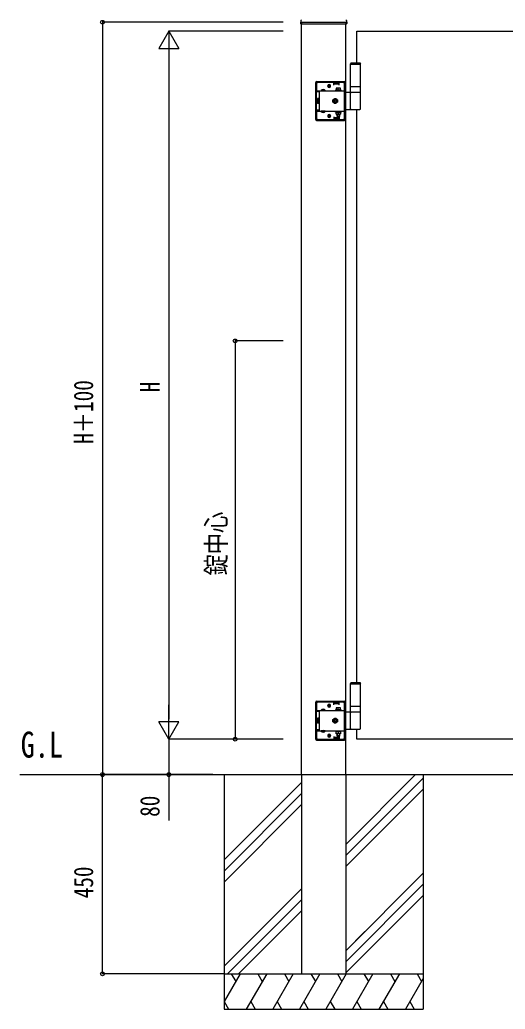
# Model space of a CAD drawing. Units: millimetres, scale not verified. Extents: x -4205 to 4205, y -2970 to 2970.
# Drawn here: x -2192 to -1094, y -564 to 1672 of the extents above; entities that cross this region are included whole.
import ezdxf
from ezdxf.enums import TextEntityAlignment as Align

# ---------------------------------------------------------------- set-up
doc = ezdxf.new("R2010")
doc.units = ezdxf.units.MM
doc.header["$LTSCALE"] = 12
for name, color, linetype in [('0-2_USER1', 3, 'Continuous'), ('0-4_YKK_A1', 4, 'Continuous'), ('0-5_YKK_D', 6, 'Continuous')]:
    doc.layers.add(name, color=color, linetype=linetype)
doc.styles.add('ＭＳ ゴシック', font='')
doc.styles.get('ＭＳ ゴシック').set_extended_font_data('MS Gothic')

msp = doc.modelspace()

# ---------------------------------------------------------------- linework, layer by layer
at = {"layer": '0-4_YKK_A1'}
for p, q in [((-1556.73, 1670.19), (-1557.08, 1663.53)), ((-1556.58, 1663), (-1453.38, 1663)), ((-1554.98, 1666.5), (-1554.98, 1663)), ((-1554.98, -33.5), (-1554.98, 1663)), ((-1454.98, -33.5), (-1454.98, 1663)), ((-1453.23, 1670.19), (-1452.88, 1663.53)), ((-1429.98, 1574.5), (-1429.98, 1646.5)), ((-1442.48, 1574.5), (-1444.48, 1572.5)), ((-1444.48, 1572.5), (-1421.48, 1572.5)), ((-1444.48, 1571.5), (-1421.48, 1571.5)), ((-1442.48, 1574.5), (-1423.48, 1574.5)), ((-1423.48, 1574.5), (-1421.48, 1572.5)), ((-1522.98, 1446.5), (-1522.98, 1530.5)), ((-1521.48, 1446.5), (-1521.48, 1530.5)), ((-1520.98, 1532.5), (-1457.98, 1532.5)), ((-1520.98, 1531), (-1457.98, 1531)), ((-1520.98, 1527.5), (-1520.98, 1509.2)), ((-1481.98, 1530.5), (-1517.98, 1530.5)), ((-1496.48, 1522.5), (-1488.48, 1522.5)), ((-1495.73, 1522.25), (-1495.73, 1522.75)), ((-1492.48, 1518.5), (-1492.48, 1526.5)), ((-1489.23, 1522.25), (-1489.23, 1522.75)), ((-1481.98, 1524), (-1481.98, 1530.5)), ((-1469.98, 1529.5), (-1481.98, 1529.5)), ((-1469.98, 1526.5), (-1481.98, 1526.5)), ((-1480.98, 1528), (-1480.98, 1531)), ((-1480.98, 1528), (-1470.98, 1528)), ((-1470.98, 1528), (-1470.98, 1531)), ((-1469.98, 1524), (-1469.98, 1530.5)), ((-1460.98, 1530.5), (-1469.98, 1530.5)), ((-1466.48, 1531), (-1466.48, 1532.5)), ((-1458.48, 1531), (-1458.48, 1532.5)), ((-1457.98, 1449.5), (-1457.98, 1527.5)), ((-1457.48, 1507.5), (-1457.48, 1530.5)), ((-1455.98, 1507.5), (-1455.98, 1530.5)), ((-1444.48, 1521.5), (-1421.48, 1521.5)), ((-1520.98, 1511.7), (-1457.98, 1511.7)), ((-1514.98, 1509.2), (-1520.98, 1509.2)), ((-1514.98, 1509.2), (-1514.98, 1511.7)), ((-1514.98, 1509.2), (-1514.98, 1467.8)), ((-1510.73, 1512.21), (-1510.73, 1511.7)), ((-1501.23, 1512.21), (-1510.73, 1512.21)), ((-1501.23, 1511.7), (-1510.73, 1511.7)), ((-1508.33, 1514.2), (-1507.13, 1511.73)), ((-1507.13, 1511.73), (-1505.98, 1511.12)), ((-1504.84, 1511.73), (-1505.98, 1511.12)), ((-1503.63, 1514.2), (-1504.84, 1511.73)), ((-1501.23, 1512.21), (-1501.23, 1511.7)), ((-1478.23, 1513.3), (-1478.23, 1511.7)), ((-1465.73, 1513.3), (-1478.23, 1513.3)), ((-1478.23, 1511.7), (-1465.73, 1511.7)), ((-1476.98, 1517.3), (-1476.98, 1513.3)), ((-1466.98, 1517.3), (-1476.98, 1517.3)), ((-1476.98, 1513.3), (-1466.98, 1513.3)), ((-1471.98, 1513.3), (-1471.98, 1516.87)), ((-1466.98, 1513.3), (-1466.98, 1517.3)), ((-1465.73, 1511.7), (-1465.73, 1513.3)), ((-1454.98, 1507.5), (-1457.98, 1507.5)), ((-1457.48, 1509.2), (-1455.98, 1509.2)), ((-1421.48, 1507.5), (-1454.98, 1507.5)), ((-1444.48, 1471), (-1444.48, 1506)), ((-1421.48, 1471), (-1421.48, 1506)), ((-1519.28, 1493.5), (-1518.83, 1494.27)), ((-1519.28, 1493.5), (-1519.28, 1483.5)), ((-1519.28, 1483.5), (-1518.83, 1482.73)), ((-1515.28, 1494.27), (-1518.83, 1494.27)), ((-1515.28, 1491.39), (-1518.83, 1491.39)), ((-1515.28, 1485.61), (-1518.83, 1485.61)), ((-1515.28, 1482.73), (-1518.83, 1482.73)), ((-1515.28, 1482.73), (-1515.28, 1494.27)), ((-1515.28, 1492.4), (-1514.98, 1492.4)), ((-1515.28, 1484.6), (-1515.28, 1492.4)), ((-1515.28, 1484.6), (-1514.98, 1484.6)), ((-1483.98, 1491.39), (-1478.98, 1494.27)), ((-1483.98, 1485.61), (-1483.98, 1491.39)), ((-1478.98, 1482.73), (-1483.98, 1485.61)), ((-1482.13, 1489.1), (-1480.89, 1489.1)), ((-1482.13, 1487.9), (-1482.13, 1489.1)), ((-1480.89, 1487.9), (-1482.13, 1487.9)), ((-1479.58, 1490.41), (-1479.58, 1491.65)), ((-1479.58, 1491.65), (-1478.38, 1491.65)), ((-1478.98, 1494.27), (-1473.98, 1491.39)), ((-1473.98, 1485.61), (-1478.98, 1482.73)), ((-1478.38, 1491.65), (-1478.38, 1490.41)), ((-1478.38, 1486.59), (-1478.38, 1485.35)), ((-1475.83, 1487.9), (-1477.07, 1487.9)), ((-1473.98, 1491.39), (-1473.98, 1485.61)), ((-1514.98, 1467.8), (-1520.98, 1467.8)), ((-1520.98, 1467.8), (-1520.98, 1449.5)), ((-1520.98, 1465.3), (-1457.98, 1465.3)), ((-1514.98, 1467.8), (-1514.98, 1465.3)), ((-1501.23, 1465.3), (-1510.73, 1465.3)), ((-1510.73, 1464.79), (-1510.73, 1465.3)), ((-1501.23, 1464.79), (-1510.73, 1464.79)), ((-1508.33, 1462.8), (-1507.13, 1465.27)), ((-1507.13, 1465.27), (-1505.98, 1465.88)), ((-1504.84, 1465.27), (-1505.98, 1465.88)), ((-1503.63, 1462.8), (-1504.84, 1465.27)), ((-1501.23, 1464.79), (-1501.23, 1465.3)), ((-1496.48, 1454.5), (-1488.48, 1454.5)), ((-1495.73, 1454.75), (-1495.73, 1454.25)), ((-1492.48, 1458.5), (-1492.48, 1450.5)), ((-1489.23, 1454.75), (-1489.23, 1454.25)), ((-1478.23, 1465.3), (-1465.73, 1465.3)), ((-1478.23, 1463.7), (-1478.23, 1465.3)), ((-1465.73, 1463.7), (-1478.23, 1463.7)), ((-1476.98, 1458.7), (-1476.98, 1463.7)), ((-1476.98, 1463.7), (-1466.98, 1463.7)), ((-1466.98, 1458.7), (-1476.98, 1458.7)), ((-1475.18, 1465.3), (-1475.18, 1463.7)), ((-1474.98, 1458.7), (-1474.98, 1454.3)), ((-1474.98, 1454.3), (-1473.98, 1453.3)), ((-1468.98, 1454.3), (-1474.98, 1454.3)), ((-1474.44, 1458.7), (-1474.44, 1453.76)), ((-1469.98, 1453.3), (-1473.98, 1453.3)), ((-1471.98, 1463.7), (-1471.98, 1459.13)), ((-1468.98, 1454.3), (-1469.98, 1453.3)), ((-1469.52, 1458.7), (-1469.52, 1453.76)), ((-1468.98, 1458.7), (-1468.98, 1454.3)), ((-1468.78, 1465.3), (-1468.78, 1463.7)), ((-1466.98, 1463.7), (-1466.98, 1458.7)), ((-1465.73, 1465.3), (-1465.73, 1463.7)), ((-1457.98, 1469.5), (-1454.98, 1469.5)), ((-1457.48, 1446.5), (-1457.48, 1469.5)), ((-1457.48, 1467.8), (-1455.98, 1467.8)), ((-1455.98, 1446.5), (-1455.98, 1469.5)), ((-1454.98, 1469.5), (-1422.98, 1469.5)), ((-1429.98, 174.5), (-1429.98, 1469.5)), ((-1520.98, 1446), (-1457.98, 1446)), ((-1520.98, 1444.5), (-1457.98, 1444.5)), ((-1517.98, 1446.5), (-1481.98, 1446.5)), ((-1481.98, 1453), (-1481.98, 1446.5)), ((-1469.98, 1450.5), (-1481.98, 1450.5)), ((-1469.98, 1447.5), (-1481.98, 1447.5)), ((-1480.98, 1449), (-1480.98, 1446)), ((-1480.98, 1449), (-1470.98, 1449)), ((-1470.98, 1449), (-1470.98, 1446)), ((-1469.98, 1453), (-1469.98, 1446.5)), ((-1469.98, 1446.5), (-1460.98, 1446.5)), ((-1466.48, 1444.5), (-1466.48, 1446)), ((-1458.48, 1444.5), (-1458.48, 1446)), ((-1442.48, 174.5), (-1444.48, 172.5)), ((-1444.48, 172.5), (-1421.48, 172.5)), ((-1444.48, 171.5), (-1421.48, 171.5)), ((-1442.48, 174.5), (-1423.48, 174.5)), ((-1429.98, 171.5), (-1429.98, 172.5)), ((-1423.48, 174.5), (-1421.48, 172.5)), ((-1522.98, 46.5), (-1522.98, 130.5)), ((-1521.48, 46.5), (-1521.48, 130.5)), ((-1520.98, 132.5), (-1457.98, 132.5)), ((-1520.98, 131), (-1457.98, 131)), ((-1520.98, 127.5), (-1520.98, 109.2)), ((-1481.98, 130.5), (-1517.98, 130.5)), ((-1510.73, 112.21), (-1510.73, 111.7)), ((-1501.23, 112.21), (-1510.73, 112.21)), ((-1508.33, 114.2), (-1507.13, 111.73)), ((-1503.63, 114.2), (-1504.84, 111.73)), ((-1501.23, 112.21), (-1501.23, 111.7)), ((-1496.48, 122.5), (-1488.48, 122.5)), ((-1495.73, 122.25), (-1495.73, 122.75)), ((-1492.48, 118.5), (-1492.48, 126.5)), ((-1489.23, 122.25), (-1489.23, 122.75)), ((-1481.98, 124), (-1481.98, 130.5)), ((-1469.98, 129.5), (-1481.98, 129.5)), ((-1469.98, 126.5), (-1481.98, 126.5)), ((-1480.98, 128), (-1480.98, 131)), ((-1480.98, 128), (-1470.98, 128)), ((-1478.23, 113.3), (-1478.23, 111.7)), ((-1465.73, 113.3), (-1478.23, 113.3)), ((-1476.98, 117.3), (-1476.98, 113.3)), ((-1466.98, 117.3), (-1476.98, 117.3)), ((-1476.98, 113.3), (-1466.98, 113.3)), ((-1471.98, 113.3), (-1471.98, 116.87)), ((-1470.98, 128), (-1470.98, 131)), ((-1469.98, 124), (-1469.98, 130.5)), ((-1460.98, 130.5), (-1469.98, 130.5)), ((-1466.98, 113.3), (-1466.98, 117.3)), ((-1466.48, 131), (-1466.48, 132.5)), ((-1465.73, 111.7), (-1465.73, 113.3)), ((-1458.48, 131), (-1458.48, 132.5)), ((-1457.98, 49.5), (-1457.98, 127.5)), ((-1457.48, 107.5), (-1457.48, 130.5)), ((-1455.98, 107.5), (-1455.98, 130.5)), ((-1444.48, 121.5), (-1421.48, 121.5)), ((-1520.98, 111.7), (-1457.98, 111.7)), ((-1514.98, 109.2), (-1520.98, 109.2)), ((-1519.28, 93.5), (-1518.83, 94.27)), ((-1519.28, 93.5), (-1519.28, 83.5)), ((-1515.28, 94.27), (-1518.83, 94.27)), ((-1515.28, 91.39), (-1518.83, 91.39)), ((-1515.28, 82.73), (-1515.28, 94.27)), ((-1515.28, 92.4), (-1514.98, 92.4)), ((-1515.28, 84.6), (-1515.28, 92.4)), ((-1514.98, 109.2), (-1514.98, 111.7)), ((-1514.98, 109.2), (-1514.98, 67.8)), ((-1501.23, 111.7), (-1510.73, 111.7)), ((-1507.13, 111.73), (-1505.98, 111.12)), ((-1504.84, 111.73), (-1505.98, 111.12)), ((-1483.98, 91.39), (-1478.98, 94.27)), ((-1483.98, 85.61), (-1483.98, 91.39)), ((-1479.58, 90.41), (-1479.58, 91.65)), ((-1479.58, 91.65), (-1478.38, 91.65)), ((-1478.98, 94.27), (-1473.98, 91.39)), ((-1478.38, 91.65), (-1478.38, 90.41)), ((-1478.23, 111.7), (-1465.73, 111.7)), ((-1473.98, 91.39), (-1473.98, 85.61)), ((-1454.98, 107.5), (-1457.98, 107.5)), ((-1457.48, 109.2), (-1455.98, 109.2)), ((-1421.48, 107.5), (-1454.98, 107.5)), ((-1444.48, 71), (-1444.48, 106)), ((-1421.48, 71), (-1421.48, 106)), ((-1514.98, 67.8), (-1520.98, 67.8)), ((-1520.98, 67.8), (-1520.98, 49.5)), ((-1519.28, 83.5), (-1518.83, 82.73)), ((-1515.28, 85.61), (-1518.83, 85.61)), ((-1515.28, 82.73), (-1518.83, 82.73)), ((-1515.28, 84.6), (-1514.98, 84.6)), ((-1514.98, 67.8), (-1514.98, 65.3)), ((-1478.98, 82.73), (-1483.98, 85.61)), ((-1482.13, 89.1), (-1480.89, 89.1)), ((-1482.13, 87.9), (-1482.13, 89.1)), ((-1480.89, 87.9), (-1482.13, 87.9)), ((-1473.98, 85.61), (-1478.98, 82.73)), ((-1478.38, 86.59), (-1478.38, 85.35)), ((-1475.83, 87.9), (-1477.07, 87.9)), ((-1457.98, 69.5), (-1454.98, 69.5)), ((-1457.48, 46.5), (-1457.48, 69.5)), ((-1457.48, 67.8), (-1455.98, 67.8)), ((-1455.98, 46.5), (-1455.98, 69.5)), ((-1454.98, 69.5), (-1422.98, 69.5)), ((-1520.98, 65.3), (-1457.98, 65.3)), ((-1520.98, 46), (-1457.98, 46)), ((-1517.98, 46.5), (-1481.98, 46.5)), ((-1501.23, 65.3), (-1510.73, 65.3)), ((-1510.73, 64.79), (-1510.73, 65.3)), ((-1501.23, 64.79), (-1510.73, 64.79)), ((-1508.33, 62.8), (-1507.13, 65.27)), ((-1507.13, 65.27), (-1505.98, 65.88)), ((-1504.84, 65.27), (-1505.98, 65.88)), ((-1503.63, 62.8), (-1504.84, 65.27)), ((-1501.23, 64.79), (-1501.23, 65.3)), ((-1496.48, 54.5), (-1488.48, 54.5)), ((-1495.73, 54.75), (-1495.73, 54.25)), ((-1492.48, 58.5), (-1492.48, 50.5)), ((-1489.23, 54.75), (-1489.23, 54.25)), ((-1481.98, 53), (-1481.98, 46.5)), ((-1469.98, 50.5), (-1481.98, 50.5)), ((-1469.98, 47.5), (-1481.98, 47.5)), ((-1480.98, 49), (-1480.98, 46)), ((-1480.98, 49), (-1470.98, 49)), ((-1478.23, 65.3), (-1465.73, 65.3)), ((-1478.23, 63.7), (-1478.23, 65.3)), ((-1465.73, 63.7), (-1478.23, 63.7)), ((-1476.98, 58.7), (-1476.98, 63.7)), ((-1476.98, 63.7), (-1466.98, 63.7)), ((-1466.98, 58.7), (-1476.98, 58.7)), ((-1475.18, 65.3), (-1475.18, 63.7)), ((-1474.98, 58.7), (-1474.98, 54.3)), ((-1474.98, 54.3), (-1473.98, 53.3)), ((-1468.98, 54.3), (-1474.98, 54.3)), ((-1474.44, 58.7), (-1474.44, 53.76)), ((-1469.98, 53.3), (-1473.98, 53.3)), ((-1471.98, 63.7), (-1471.98, 59.13)), ((-1470.98, 49), (-1470.98, 46)), ((-1468.98, 54.3), (-1469.98, 53.3)), ((-1469.98, 53), (-1469.98, 46.5)), ((-1469.98, 46.5), (-1460.98, 46.5)), ((-1469.52, 58.7), (-1469.52, 53.76)), ((-1468.98, 58.7), (-1468.98, 54.3)), ((-1468.78, 65.3), (-1468.78, 63.7)), ((-1466.98, 63.7), (-1466.98, 58.7)), ((-1466.48, 44.5), (-1466.48, 46)), ((-1465.73, 65.3), (-1465.73, 63.7)), ((-1458.48, 44.5), (-1458.48, 46)), ((-1520.98, 44.5), (-1457.98, 44.5)), ((-2192.14, -33.5), (100.74, -33.5)), ((-1729.98, -33.5), (-1729.98, -563.5)), ((-1554.98, -33.5), (-1554.98, -483.5)), ((-1454.98, -33.5), (-1454.98, -483.5)), ((-1297.19, -33.5), (-1454.98, -191.29)), ((-1279.98, -41.29), (-1454.98, -216.29)), ((-1279.98, -33.5), (-1279.98, -563.5)), ((-1554.98, -51.29), (-1729.98, -226.29)), ((-1279.98, -66.29), (-1454.98, -241.29)), ((-1554.98, -76.29), (-1729.98, -251.29)), ((-1554.98, -101.29), (-1729.98, -276.29)), ((-1279.98, -256.29), (-1454.98, -431.29)), ((-1279.98, -281.29), (-1454.98, -456.29)), ((-1554.98, -291.29), (-1729.98, -466.29)), ((-1279.98, -306.29), (-1454.98, -481.29)), ((-1554.98, -316.29), (-1722.19, -483.5)), ((-1554.98, -341.29), (-1697.19, -483.5)), ((-1601.69, -388), (-1697.19, -483.5)), ((-1411.69, -388), (-1454.98, -431.29)), ((-1729.98, -483.5), (-1279.98, -483.5)), ((-1713.79, -483.5), (-1703.79, -500.82)), ((-1633.79, -483.5), (-1679.98, -563.5)), ((-1653.79, -483.5), (-1643.79, -500.82)), ((-1573.79, -483.5), (-1619.98, -563.5)), ((-1593.79, -483.5), (-1583.79, -500.82)), ((-1513.79, -483.5), (-1559.98, -563.5)), ((-1554.98, -483.5), (-1454.98, -483.5)), ((-1533.79, -483.5), (-1523.79, -500.82)), ((-1453.79, -483.5), (-1499.98, -563.5)), ((-1473.79, -483.5), (-1463.79, -500.82)), ((-1393.79, -483.5), (-1439.98, -563.5)), ((-1413.79, -483.5), (-1403.79, -500.82)), ((-1333.79, -483.5), (-1379.98, -563.5)), ((-1353.79, -483.5), (-1343.79, -500.82)), ((-1293.79, -483.5), (-1283.79, -500.82)), ((-1279.98, -494.22), (-1319.98, -563.5)), ((-1669.98, -546.18), (-1659.98, -563.5)), ((-1609.98, -546.18), (-1599.98, -563.5)), ((-1549.98, -546.18), (-1539.98, -563.5)), ((-1489.98, -546.18), (-1479.98, -563.5)), ((-1429.98, -546.18), (-1419.98, -563.5)), ((-1369.98, -546.18), (-1359.98, -563.5)), ((-1309.98, -546.18), (-1299.98, -563.5)), ((-1729.98, -563.5), (-1279.98, -563.5))]:
    msp.add_line(p, q, dxfattribs=at)
for points in [[(-1554.98, 1666.5), (-1454.98, 1666.5), (-1454.98, 1663)], [(-1429.98, 1646.5), (-1029.98, 1646.5), (-1029.98, 46.5), (-1429.98, 46.5), (-1429.98, 69.5)], [(-1444.48, 1507.5), (-1444.48, 1521.5), (-1444.48, 1572.5)], [(-1421.48, 1507.5), (-1421.48, 1521.5), (-1421.48, 1572.5)], [(-1478.38, 1485.35), (-1479.58, 1485.35), (-1479.58, 1486.59)], [(-1477.07, 1489.1), (-1475.83, 1489.1), (-1475.83, 1487.9)], [(-1457.98, 1483.4), (-1455.98, 1483.4), (-1455.98, 1493.6), (-1457.98, 1493.6)], [(-1444.48, 107.5), (-1444.48, 121.5), (-1444.48, 172.5)], [(-1421.48, 107.5), (-1421.48, 121.5), (-1421.48, 172.5)], [(-1457.98, 83.4), (-1455.98, 83.4), (-1455.98, 93.6), (-1457.98, 93.6)], [(-1478.38, 85.35), (-1479.58, 85.35), (-1479.58, 86.59)], [(-1477.07, 89.1), (-1475.83, 89.1), (-1475.83, 87.9)], [(-1693.79, -483.5), (-1729.98, -546.18), (-1719.98, -563.5)]]:
    msp.add_lwpolyline(points, dxfattribs=at)
for centre, radius, start, end in [((-1556.58, 1663.5), 0.5, 177, 270), ((-1554.73, 1670.08), 2, 99.0011, 177), ((-1455.23, 1670.08), 2, 3, 80.9989), ((-1453.38, 1663.5), 0.5, 270, 3), ((-1520.98, 1530.5), 2, 90, 180), ((-1520.98, 1530.5), 0.5, 90, 180), ((-1517.98, 1527.5), 3, 90, 180), ((-1492.48, 1522.75), 3.25, 0, 180), ((-1492.48, 1522.25), 3.25, 180, 0), ((-1460.98, 1527.5), 3, 0, 90), ((-1457.98, 1530.5), 2, 0, 90), ((-1457.98, 1530.5), 0.5, 0, 90), ((-1505.98, 1508.93), 5.77, 34.65097, 145.34903), ((-1474.48, 1509.87), 7.43, 70.34714, 109.65286), ((-1469.48, 1509.87), 7.43, 70.34714, 109.65286), ((-1442.98, 1506), 1.5, 90, 180), ((-1422.98, 1506), 1.5, 360, 90), ((-1516.72, 1492.83), 2.56, 145.61575, 214.38425), ((-1509.73, 1488.5), 9.55, 162.41205, 197.58795), ((-1516.72, 1484.17), 2.56, 145.61575, 214.38425), ((-1478.98, 1488.5), 5, 103.11701, 349.84078), ((-1478.98, 1488.5), 4.3, 96.72822, 356.22957), ((-1480.89, 1490.41), 1.31, 270, 0), ((-1480.89, 1486.59), 1.31, 0, 90), ((-1478.98, 1488.5), 5, 349.84078, 103.11701), ((-1478.98, 1488.5), 4.3, 356.22957, 96.72822), ((-1477.07, 1490.41), 1.31, 180, 270), ((-1477.07, 1486.59), 1.31, 90, 180), ((-1505.98, 1468.07), 5.77, 214.65097, 325.34903), ((-1492.48, 1454.75), 3.25, 0, 180), ((-1492.48, 1454.25), 3.25, 180, 0), ((-1474.48, 1466.13), 7.43, 250.34714, 289.65286), ((-1469.48, 1466.13), 7.43, 250.34714, 289.65286), ((-1442.98, 1471), 1.5, 180, 270), ((-1422.98, 1471), 1.5, 270, 360), ((-1520.98, 1446.5), 2, 180, 270), ((-1520.98, 1446.5), 0.5, 180, 270), ((-1517.98, 1449.5), 3, 180, 270), ((-1460.98, 1449.5), 3, 270, 0), ((-1457.98, 1446.5), 0.5, 270, 0), ((-1457.98, 1446.5), 2, 270, 0), ((-1520.98, 130.5), 2, 90, 180), ((-1520.98, 130.5), 0.5, 90, 180), ((-1517.98, 127.5), 3, 90, 180), ((-1505.98, 108.93), 5.77, 34.65097, 145.34903), ((-1492.48, 122.75), 3.25, 0, 180), ((-1492.48, 122.25), 3.25, 180, 0), ((-1474.48, 109.87), 7.43, 70.34714, 109.65286), ((-1469.48, 109.87), 7.43, 70.34714, 109.65286), ((-1460.98, 127.5), 3, 0, 90), ((-1457.98, 130.5), 2, 0, 90), ((-1457.98, 130.5), 0.5, 0, 90), ((-1516.72, 92.83), 2.56, 145.61575, 214.38425), ((-1509.73, 88.5), 9.55, 162.41205, 197.58795), ((-1478.98, 88.5), 5, 103.11701, 349.84078), ((-1478.98, 88.5), 4.3, 96.72822, 356.22957), ((-1480.89, 90.41), 1.31, 270, 0), ((-1478.98, 88.5), 5, 349.84078, 103.11701), ((-1478.98, 88.5), 4.3, 356.22957, 96.72822), ((-1477.07, 90.41), 1.31, 180, 270), ((-1442.98, 106), 1.5, 90, 180), ((-1422.98, 106), 1.5, 360, 90), ((-1516.72, 84.17), 2.56, 145.61575, 214.38425), ((-1480.89, 86.59), 1.31, 0, 90), ((-1477.07, 86.59), 1.31, 90, 180), ((-1442.98, 71), 1.5, 180, 270), ((-1422.98, 71), 1.5, 270, 360), ((-1520.98, 46.5), 2, 180, 270), ((-1520.98, 46.5), 0.5, 180, 270), ((-1517.98, 49.5), 3, 180, 270), ((-1505.98, 68.07), 5.77, 214.65097, 325.34903), ((-1492.48, 54.75), 3.25, 0, 180), ((-1492.48, 54.25), 3.25, 180, 0), ((-1474.48, 66.13), 7.43, 250.34714, 289.65286), ((-1469.48, 66.13), 7.43, 250.34714, 289.65286), ((-1460.98, 49.5), 3, 270, 0), ((-1457.98, 46.5), 0.5, 270, 0), ((-1457.98, 46.5), 2, 270, 0)]:
    msp.add_arc(centre, radius, start, end, dxfattribs=at)
at = {"layer": '0-5_YKK_D'}
for p, q in [((-1596.36, 1666.5), (-2005.98, 1666.5)), ((-2004.98, 1666.5), (-2004.98, -33.5)), ((-1854.98, 1646.5), (-1877.48, 1607.53)), ((-1596.36, 1646.5), (-1855.98, 1646.5)), ((-1854.98, 1646.5), (-1832.48, 1607.53)), ((-1854.98, 1646.5), (-1854.98, 1568.56)), ((-1877.48, 1607.53), (-1832.48, 1607.53)), ((-1854.98, 1601.5), (-1854.98, 91.5)), ((-1596.36, 946.5), (-1705.98, 946.5)), ((-1704.98, 946.5), (-1704.98, 46.5)), ((-1854.98, 46.5), (-1854.98, 124.44)), ((-1854.98, 46.5), (-1877.48, 85.47)), ((-1832.48, 85.47), (-1877.48, 85.47)), ((-1854.98, 46.5), (-1832.48, 85.47)), ((-1596.36, 46.5), (-1855.98, 46.5)), ((-1596.36, 46.5), (-1855.98, 46.5)), ((-1596.36, 46.5), (-1705.98, 46.5)), ((-1755.7, -33.5), (-2005.98, -33.5)), ((-1755.7, -33.5), (-2005.98, -33.5)), ((-2004.98, -483.5), (-2004.98, -33.5)), ((-1755.7, -33.5), (-1855.98, -33.5)), ((-1730.98, -483.5), (-2005.98, -483.5))]:
    msp.add_line(p, q, dxfattribs=at)
msp.add_lwpolyline([(-1854.98, 46.5), (-1854.98, -33.5), (-1854.98, -136.9)], dxfattribs=at)
for centre in [(-2004.98, 1666.5), (-1704.98, 946.5), (-1704.98, 46.5), (-2004.98, -33.5), (-2004.98, -33.5), (-1854.98, -33.5), (-2004.98, -483.5)]:
    msp.add_circle(centre, 4.25, dxfattribs=at)

# ---------------------------------------------------------------- texts
at = {"layer": '0-2_USER1', "style": 'ＭＳ ゴシック', "width": 0.8}
msp.add_text('G.L', height=58.65, dxfattribs=at).set_placement((-2190.06, -12.54), align=Align.BOTTOM_LEFT)
at = {"layer": '0-5_YKK_D', "style": 'ＭＳ ゴシック', "width": 0.8}
for s, p in [('H＋100', (-2012.98, 714.1)), ('H', (-1862.98, 830.5)), ('錠中心', (-1712.98, 416.5)), ('80', (-1862.98, -128.9)), ('450', (-2012.98, -312.9))]:
    msp.add_text(s, height=43.99, rotation=90, dxfattribs=at).set_placement(p, align=Align.BOTTOM_LEFT)

doc.saveas('drawing.dxf')
